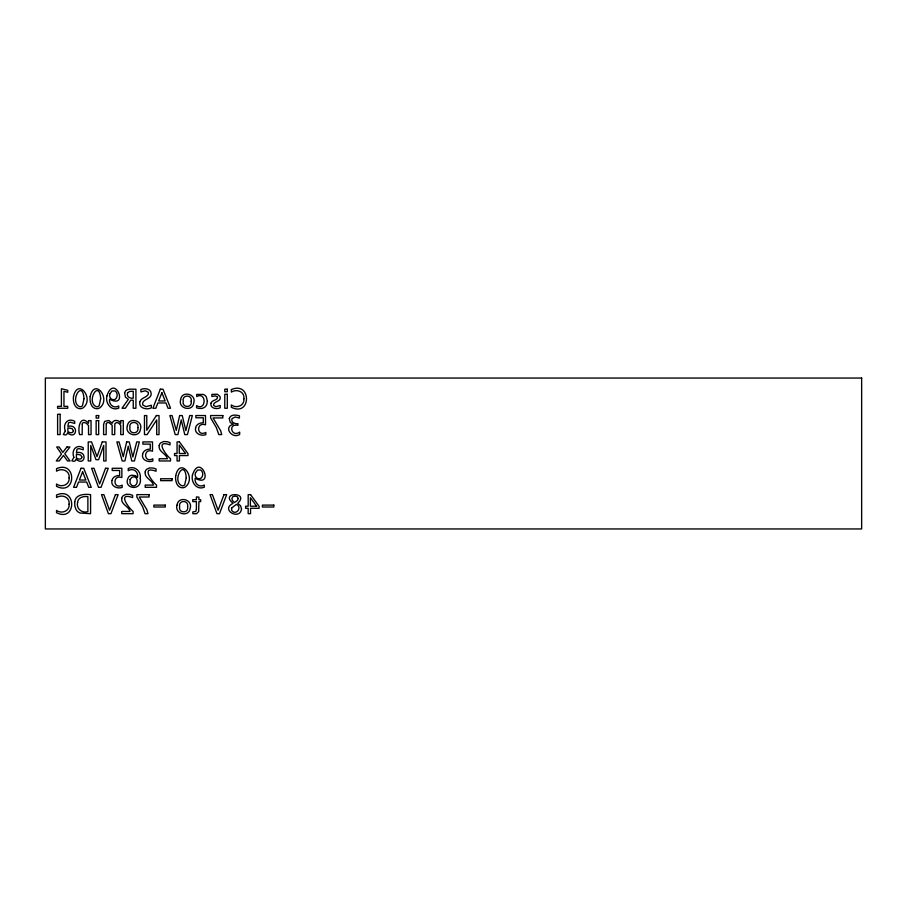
<?xml version="1.0" encoding="UTF-8"?>
<svg xmlns="http://www.w3.org/2000/svg" width="907" height="907" viewBox="0 0 907 907"><rect width="100%" height="100%" fill="white"/><g stroke="black" fill="none" stroke-linecap="round" stroke-linejoin="round"><path stroke-width="1.36" d="M140.279 478.216C142.58 492.558 121.096 488.646 128.862 476.742A5.227 5.227 0 0 1 131.753 475.2L135.46 475.687L137.513 477.445C138.726 471.867 133.238 467.377 128.25 470.722L128.25 468.5C134.814 465.314 141.333 471.459 140.279 478.216M73.501 396.552C72.855 401.245 74.249 408.513 80.133 408.728A5.215 5.215 0 0 0 83.92 407.164C93.988 397.844 77.662 377.641 73.501 396.552M90.167 396.552C89.521 401.245 90.915 408.513 96.8 408.728A5.215 5.215 0 0 0 100.586 407.164C110.654 397.844 94.328 377.641 90.167 396.552M106.879 395.985C105.144 402.991 111.073 411.449 118.726 408.127L118.726 405.985C113.829 408.955 108.613 404.522 109.577 399.205C129.61 409.669 114.497 372.675 106.879 395.985M175.731 475.619C175.096 480.325 176.491 487.581 182.364 487.796A5.215 5.215 0 0 0 186.15 486.231C196.218 476.912 179.892 456.709 175.731 475.619M192.454 475.053C190.719 482.059 196.649 490.517 204.29 487.206L204.29 485.052C199.404 488.023 194.177 483.59 195.141 478.272C215.186 488.737 200.062 451.743 192.454 475.053M77.605 502.376C76.018 508.646 81.857 513.43 87.877 511.661L87.877 496.651C83.659 496.038 77.889 497.172 77.605 502.376M69.091 477.83C69.952 484.746 61.563 487.909 56.529 484.021L56.529 486.345C76.528 496.401 76.925 459.906 56.551 468.636L56.551 471.164C61.971 467.683 70.077 470.767 69.091 477.83M69.091 504.19C69.952 511.106 61.563 514.269 56.529 510.38L56.529 512.693C76.528 522.761 76.925 486.265 56.551 494.995L56.551 497.524C61.971 494.043 70.077 497.115 69.091 504.19M243.881 398.763C244.754 405.678 236.364 408.842 231.319 404.953L231.319 407.266C251.318 417.333 251.727 380.838 231.342 389.557L231.342 392.096C236.761 388.615 244.879 391.688 243.881 398.763M74.759 501.843L74.793 505.947L76.041 509.621A7.925 7.925 0 0 0 80.167 513.022L90.575 513.679L90.575 494.632C84.759 493.964 75.474 494.122 74.759 501.843M84.011 398.717L82.492 405.678A2.936 2.936 0 0 1 80.099 406.824C68.615 402.935 82.492 377.947 84.011 398.717M100.677 398.717L99.158 405.678A2.936 2.936 0 0 1 96.766 406.824C85.281 402.935 99.158 377.947 100.677 398.717M186.252 477.785L184.722 484.746A2.936 2.936 0 0 1 182.341 485.891C170.845 482.014 184.722 457.015 186.252 477.785M127.354 426.007C124.384 435.031 139.485 438.659 140.46 429.204C143.408 420.213 128.363 416.608 127.354 426.007M180.652 399.647C177.681 408.672 192.783 412.311 193.758 402.844C196.694 393.853 181.661 390.248 180.652 399.647M177.069 505.074C174.099 514.099 189.2 517.738 190.175 508.271C193.123 499.281 178.078 495.675 177.069 505.074M207.374 401.189L206.898 404.103A7.075 7.075 0 0 1 204.506 407.39L202.159 408.445L198.848 408.388L196.558 407.821L196.558 405.633C206.377 411.563 206.762 391.246 196.717 396.54L196.717 394.409L203.315 394.443A5.861 5.861 0 0 1 206.331 396.915L207.374 401.189M124.599 392.844L125.461 397.175L128.352 399.329L121.992 408.252L125.313 408.252L130.733 400.191L133.25 400.191L133.25 408.252L135.925 408.252L135.925 389.205C132.354 389.443 125.688 387.856 124.599 392.844M82.276 424.057L82.163 434.6L79.623 434.6C77.378 427.877 80.394 414.091 88.523 423.252L88.523 420.633L91.051 420.633L91.051 434.6L88.523 434.6L88.523 425.553L86.392 423.274L84.136 422.503A1.701 1.701 0 0 0 82.276 424.057M65.327 430.984L63.32 434.521L65.225 434.929A2.052 2.052 0 0 0 67.163 433.75L67.492 432.832C76.744 440.757 79.362 423.592 67.866 426.347L68.49 422.832L70.361 422.22L74.703 423.456L74.703 421.358C67.787 417.288 62.481 424.057 65.327 430.984M73.875 457.343L71.868 460.869L73.773 461.289A2.052 2.052 0 0 0 75.712 460.11L76.041 459.191C85.292 467.116 87.911 449.951 76.403 452.695L77.038 449.192L78.909 448.58L83.24 449.815L83.24 447.718C76.335 443.648 71.018 450.416 73.875 457.343M229.301 418.467L230.208 422.379L233.19 424.283C222.997 427.072 232.124 439.396 239.686 434.464L239.686 432.095C231.546 438.002 227.6 423.047 237.917 425.349L237.917 423.637C234.89 424.125 230.627 422.379 231.977 418.626L235.23 416.982L239.425 418.059L239.425 415.837C236.171 414.816 230.378 414.159 229.301 418.467M121.765 498.283C120.665 504.462 128.749 506.129 130.018 511.446L121.753 511.446L121.753 513.679L133.091 513.679L133.091 511.446C128.204 507.398 117.003 492.013 132.615 497.592L132.615 495.347L130.086 494.451L126.311 494.247L123.284 495.596A4.671 4.671 0 0 0 121.765 498.283M145.199 471.923C144.1 478.114 152.183 479.769 153.464 485.098L145.188 485.098L145.188 487.32L156.526 487.32L156.526 485.098C151.639 481.05 140.438 465.654 156.049 471.232L156.049 468.998L153.521 468.091L149.746 467.887L146.719 469.236A4.671 4.671 0 0 0 145.199 471.923M159.19 445.575C158.09 451.754 166.174 453.421 167.444 458.738L159.179 458.738L159.179 460.96L170.516 460.96L170.516 458.738C165.63 454.69 154.428 439.294 170.04 444.872L170.04 442.639L167.512 441.743L163.736 441.528L160.709 442.877A4.671 4.671 0 0 0 159.19 445.575M111.969 480.449C110.484 486.265 117.513 489.213 122.173 487.399L122.173 485.132C113.126 490.165 112.151 474.191 121.855 477.536L121.855 468.273L112.207 468.273L112.207 470.484L119.622 470.484L119.622 475.506C116.402 475.359 112.581 476.946 111.969 480.449M142.626 454.09C141.129 459.917 148.158 462.853 152.83 461.039L152.83 458.772C143.782 463.806 142.807 447.831 152.512 451.187L152.512 441.913L142.864 441.913L142.864 444.124L150.279 444.124L150.279 449.146C147.059 449.01 143.238 450.598 142.626 454.09M195.617 427.741C194.132 433.557 201.161 436.494 205.821 434.68L205.821 432.412C196.785 437.446 195.81 421.483 205.504 424.827L205.504 415.553L195.867 415.553L195.867 417.776L203.281 417.776L203.281 422.787C200.062 422.651 196.241 424.238 195.617 427.741M241.534 508.997C239.799 520.879 219.879 509.734 233.11 503.306C218.984 492.048 250.094 491.481 237.759 503.306L240.593 505.857L241.534 508.997M137.875 427.616C139.451 434.544 128.375 434.476 129.939 427.594C128.397 420.723 139.44 420.757 137.875 427.616M191.162 401.257C192.749 408.184 181.661 408.116 183.225 401.234C181.695 394.375 192.726 394.398 191.162 401.257M187.59 506.684C189.166 513.611 178.089 513.543 179.654 506.662C178.112 499.802 189.155 499.825 187.59 506.684M106.255 423.796L106.142 434.6L103.591 434.6L103.591 424.442L104.611 421.392L108.851 420.497L112.162 423.252C113.273 419.091 119.168 419.805 120.744 423.252L120.744 420.633L123.284 420.633L123.284 434.6L120.744 434.6L120.744 425.236L118.624 423.127L116.64 422.435L114.826 423.784L114.713 434.6L112.162 434.6L112.162 425.236L109.021 422.617L107.196 422.594L106.255 423.796M196.4 509.349L195.81 511.412L192.817 511.922L192.817 513.679L196.57 513.725L198.667 511.571L198.939 501.605L200.685 501.605L200.685 499.7L198.939 499.7L198.939 497.161L196.4 496.923L196.4 499.7L192.749 499.7L192.749 501.605L196.4 501.605L196.4 509.349M109.883 393.831C108.443 397.062 111.629 400.917 115.03 399.431C117.842 397.685 118.001 392.64 115.087 390.917L111.98 390.985L109.883 393.831M195.459 472.898C194.019 476.13 197.204 479.996 200.594 478.511C203.406 476.753 203.565 471.708 200.651 469.985L197.556 470.064L195.459 472.898M130.064 479.622L130.064 483.34L131.923 485.596C138.658 488.113 139.225 474.474 131.946 477.229L130.064 479.622M139.95 401.608C138.091 408.093 146.73 410.247 151.299 407.889L151.299 405.214L146.004 406.699L142.716 404.896C141.322 399.012 151.435 399.556 151.197 393.774C151.174 388.604 144.621 387.799 140.891 389.454L140.891 391.926L145.381 390.747L148.374 392.334C149.292 397.425 141.084 397.175 139.95 401.608M231.568 508.124L231.67 510.392C235.741 516.23 242.77 507.285 236.376 504.337L231.568 508.124M211.036 403.025C209.517 408.195 216.66 409.726 220.208 407.765L220.208 405.429L215.889 406.665L213.53 405.406C212.952 401.075 222.43 401.812 219.811 396.257L217.306 394.228L211.875 394.386L211.875 396.495L215.242 395.871L217.544 396.869C218.134 400.565 211.841 399.726 211.036 403.025M73.376 430.678C73.195 433.614 69.351 433.081 67.866 431.449L67.866 427.832L72.084 428.603L73.376 430.678M81.913 457.037C81.743 459.974 77.889 459.441 76.403 457.808L76.403 454.192L80.632 454.963L81.913 457.037M238.246 498.533L237.453 500.437L234.528 502.501L232.532 500.653L231.863 498.601L232.748 496.764L235.094 496.061L237.373 496.741L238.246 498.533M127.547 392.878C126.096 396.518 130.098 398.774 133.25 398.173L133.25 391.223L129.69 391.405L127.547 392.878M126.651 441.913L123.25 456.754L119.055 441.913L116.856 441.913L122.196 460.96L124.894 460.96L128.25 446.278L131.764 460.96L134.44 460.96L139.338 441.913L136.742 441.913L132.841 456.958L129.248 441.913L126.651 441.913M179.654 415.553L176.253 430.394L172.058 415.553L169.858 415.553L175.198 434.6L177.885 434.6L181.241 419.918L184.756 434.6L187.432 434.6L192.341 415.553L189.733 415.553L185.844 430.598L182.25 415.553L179.654 415.553M102.276 441.913L97.004 456.652L91.573 441.913L88.228 441.913L88.228 460.96L90.745 460.96L90.745 445.473L95.995 459.69L98.614 459.69L103.704 445.428L103.704 460.96L106.017 460.96L106.017 441.913L102.276 441.913M105.541 468.273L99.657 483.873L93.965 468.273L91.596 468.273L98.512 487.32L101.051 487.32L108.25 468.273L105.541 468.273M115.438 494.632L109.543 510.233L103.863 494.632L101.493 494.632L108.398 513.679L110.949 513.679L118.148 494.632L115.438 494.632M223.984 494.632L218.088 510.233L212.397 494.632L210.039 494.632L216.943 513.679L219.494 513.679L226.682 494.632L223.984 494.632M81.029 468.273L73.592 487.32L76.517 487.32L78.58 482.048L86.653 482.048L88.75 487.32L91.256 487.32L83.705 468.273L81.029 468.273M160.324 389.205L152.875 408.252L155.8 408.252L157.875 402.969L165.947 402.969L168.044 408.252L170.55 408.252L162.999 389.205L160.324 389.205M82.616 471.821L79.374 480.03L85.87 480.03L82.616 471.821M161.9 392.754L158.657 400.962L165.153 400.962L161.9 392.754M156.367 415.553L146.775 430.269L146.775 415.553L144.462 415.553L144.462 434.6L147.104 434.6L156.707 419.896L156.707 434.6L159.02 434.6L159.02 415.553L156.367 415.553M66.925 446.981L62.844 452.366L59.148 446.981L56.676 446.981L61.517 454.078L56.257 460.96L59.261 460.96L63.479 455.427L67.537 460.96L70.088 460.96L64.771 453.738L69.941 446.981L66.925 446.981M861.65 378.049L45.35 378.049L45.35 528.951L861.65 528.951L861.65 378.049M227.317 389.205L224.777 389.205L224.777 391.733L227.317 391.733L227.317 389.205M227.317 394.273L224.777 394.273L224.777 408.252L227.317 408.252L227.317 394.273M61.404 406.347L57.594 406.347L57.594 408.252L67.764 408.252L67.764 406.347L63.955 406.347L63.955 391.314L67.764 392.266L67.764 390.305L61.404 388.729L61.404 406.347M60.145 414.284L57.606 414.284L57.606 434.6L60.145 434.6L60.145 414.284M98.67 415.553L96.142 415.553L96.142 418.093L98.67 418.093L98.67 415.553M222.839 415.553L210.617 415.553L210.617 417.934L216.32 427.503L218.814 434.6L221.727 434.6L220.673 430.757L213.032 417.934L222.839 417.934L222.839 415.553M98.67 420.633L96.142 420.633L96.142 434.6L98.67 434.6L98.67 420.633M179.439 441.913L177.058 441.913L177.058 453.5L174.518 453.5L174.518 455.575L177.058 455.575L177.058 460.96L179.439 460.96L179.439 455.575L188.01 455.575L188.01 453.647L179.439 441.913M185.527 453.5L179.28 453.5L179.28 445.031L185.527 453.5M172.058 478.749L160.63 478.749L160.63 480.653L172.058 480.653L172.058 478.749M149.088 494.632L136.855 494.632L136.855 497.013L142.569 506.571L145.052 513.679L147.977 513.679L146.911 509.825L139.281 497.013L149.088 497.013L149.088 494.632M250.559 494.632L248.178 494.632L248.178 506.208L245.627 506.208L245.627 508.283L248.178 508.283L248.178 513.679L250.559 513.679L250.559 508.283L259.13 508.283L259.13 506.367L250.559 494.632M165.289 505.108L153.861 505.108L153.861 507.013L165.289 507.013L165.289 505.108M273.823 505.108L262.395 505.108L262.395 507.013L273.823 507.013L273.823 505.108M256.647 506.208L250.389 506.208L250.389 497.739L256.647 506.208"/></g></svg>
